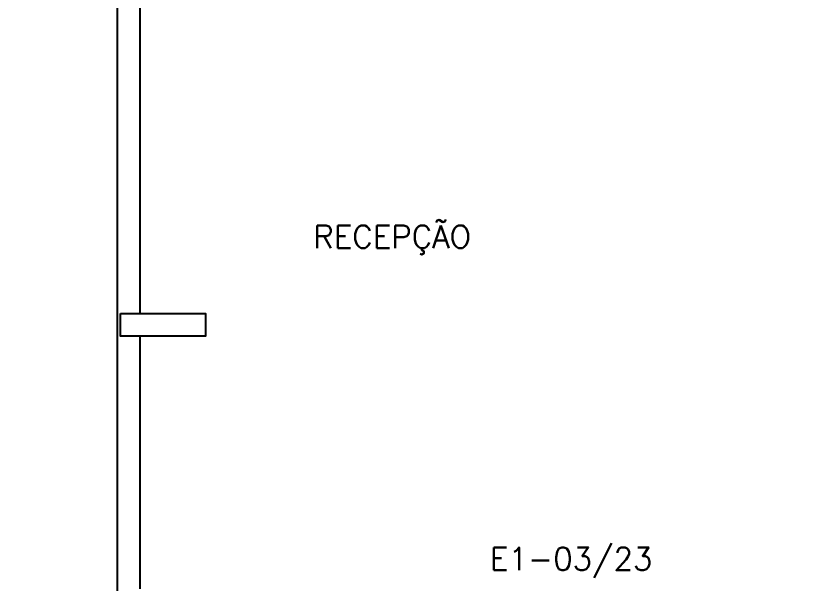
# Model space of a CAD drawing. Header units: millimetres. Extents: x 2801 to 3319, y 1187 to 1422.
# Drawn here: x 3125.05 to 3131.96, y 1273.6 to 1278.6 of the extents above; entities that cross this region are included whole.
import ezdxf

# ---------------------------------------------------------------- set-up
doc = ezdxf.new("R2010")
doc.units = ezdxf.units.MM
for name, color, linetype in [('AR-ALV', 2, 'Continuous'), ('AR-ESTC', 3, 'Continuous'), ('AR-TALUDE', 1, 'Continuous'), ('ENDEREÇO', 2, 'Continuous'), ('TEXTO', 2, 'Continuous')]:
    doc.layers.add(name, color=color, linetype=linetype)
doc.styles.add('UNB-100', font='simplex.shx', dxfattribs={"height": 0.2})
doc.styles.add('UNB1-100', font='simplex.shx', dxfattribs={"height": 0.2})

msp = doc.modelspace()

# ---------------------------------------------------------------- linework, layer by layer
at = {"layer": 'AR-ALV'}
for p, q in [((3125.9499, 1268.7498), (3125.9499, 1282.9998)), ((3126.1499, 1275.9748), (3126.1499, 1279.3998)), ((3126.1499, 1273.5498), (3126.1499, 1275.7748))]:
    msp.add_line(p, q, dxfattribs=at)
at = {"layer": 'AR-ESTC'}
msp.add_lwpolyline([(3125.9749, 1275.9748), (3126.7249, 1275.9748), (3126.7249, 1275.7748), (3125.9749, 1275.7748)], close=True, dxfattribs=at)
at = {"layer": 'AR-TALUDE'}
msp.add_open_spline([(3124.3675, 1268.2584), (3124.8707, 1261.7606), (3127.5572, 1246.7648), (3144.9417, 1233.6191), (3156.1673, 1236.3321), (3164.4484, 1242.0317), (3171.6254, 1254.5339), (3176.6316, 1265.464), (3181.1956, 1274.1782), (3183.2408, 1280.0816)], degree=3, knots=[0.874603, 0.874603, 0.874603, 0.874603, 13.033613, 24.300817, 33.994288, 45.623477, 57.311406, 66.544355, 85.146679, 85.146679, 85.146679, 85.146679], dxfattribs=at)

# ---------------------------------------------------------------- texts
at = {"layer": 'ENDEREÇO', "style": 'UNB1-100'}
msp.add_text('E1-03/23', height=0.2, dxfattribs=at).set_placement((3129.2287, 1273.7145))
at = {"layer": 'TEXTO', "style": 'UNB-100'}
msp.add_text('RECEPÇÃO', height=0.2, dxfattribs=at).set_placement((3127.6752, 1276.5523))

doc.saveas('drawing.dxf')
